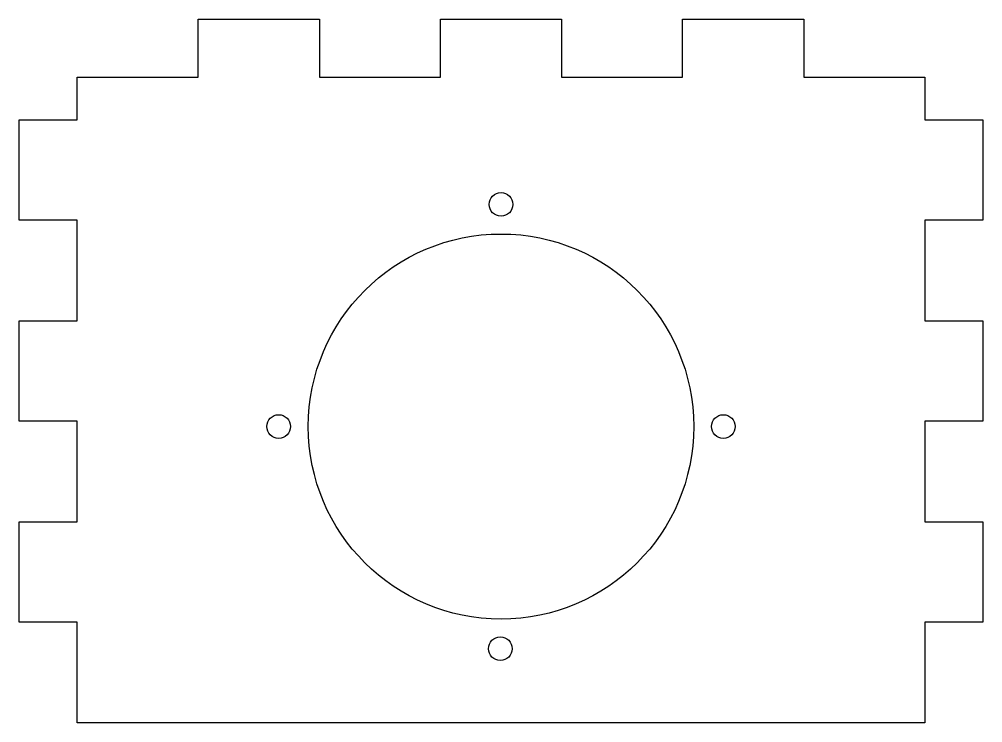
# Model space of a CAD drawing. Header units: millimetres. Extents: x -65 to 65, y -5 to 90.
import ezdxf

# ---------------------------------------------------------------- set-up
doc = ezdxf.new("R2010")
doc.units = ezdxf.units.MM
doc.layers.get('0').update_dxf_attribs({"linetype": 'CONTINUOUS'})

msp = doc.modelspace()

# ---------------------------------------------------------------- linework, layer by layer
msp.add_lwpolyline([(24.51, 90), (40.86, 90), (40.86, 82.2), (57.2, 82.2), (57.2, 76.43), (65, 76.43), (65, 62.86), (57.2, 62.86), (57.2, 49.29), (65, 49.29), (65, 35.71), (57.2, 35.71), (57.2, 22.14), (65, 22.14), (65, 8.57), (57.2, 8.57), (57.2, -5), (-57.2, -5), (-57.2, 8.57), (-65, 8.57), (-65, 22.14), (-57.2, 22.14), (-57.2, 35.71), (-65, 35.71), (-65, 49.29), (-57.2, 49.29), (-57.2, 62.86), (-65, 62.86), (-65, 76.43), (-57.2, 76.43), (-57.2, 82.2), (-40.86, 82.2), (-40.86, 90), (-24.51, 90), (-24.51, 82.2), (-8.17, 82.2), (-8.17, 90), (8.17, 90), (8.17, 82.2), (24.51, 82.2)], close=True)
for centre, radius in [((0, 65), 1.6), ((0, 35), 26), ((-30, 35), 1.6), ((30, 35), 1.6), ((-0.09, 5), 1.6)]:
    msp.add_circle(centre, radius)

doc.saveas('drawing.dxf')
